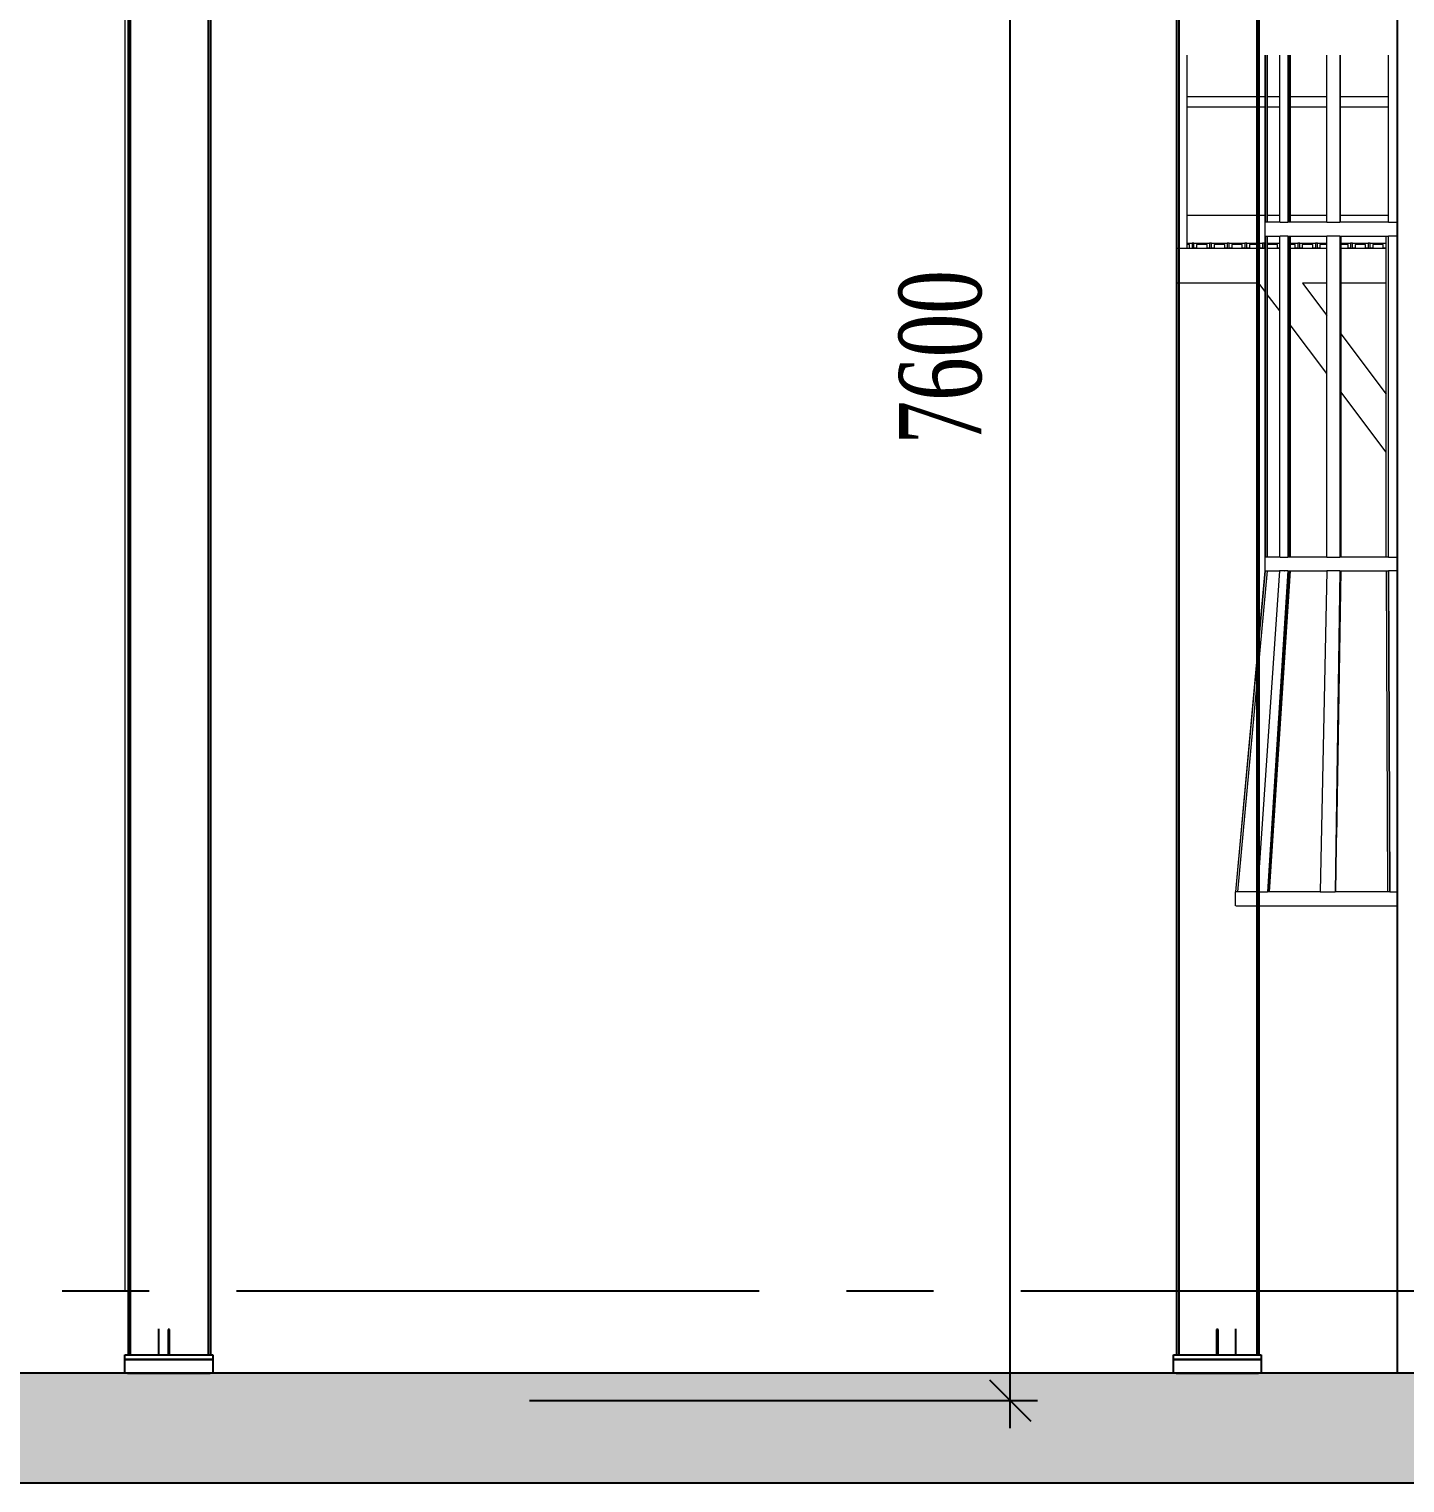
# Model space of a CAD drawing. Header units: inches. Extents: x 315041 to 662841, y -45540 to -35018.
# Drawn here: x 332694.7 to 332744.9, y -35948.4 to -35895.5 of the extents above; entities that cross this region are included whole.
import ezdxf

# ---------------------------------------------------------------- set-up
doc = ezdxf.new("R2010")
doc.units = ezdxf.units.IN
doc.header["$MEASUREMENT"] = 0
doc.linetypes.add('AZNB-BN-TL-A- X- POWDER SECTION 1 2 3$0$GEN7', pattern=[13.75, 10, -1.25, 1.25, -1.25])
doc.linetypes.add('CENTER2', pattern=[28.575, 19.05, -3.175, 3.175, -3.175])
for name, color, linetype in [('AZNB-BN-TL-A- X- POWDER SECTION 1 2 3$0$2', 2, 'Continuous'), ('AZNB-BN-TL-A- X- POWDER SECTION 1 2 3$0$3', 3, 'Continuous'), ('AZNB-BN-TL-A- X- POWDER SECTION 1 2 3$0$7', 4, 'AZNB-BN-TL-A- X- POWDER SECTION 1 2 3$0$GEN7'), ('AZNB-BN-TL-A- X- POWDER SECTION 1 2 3$0$8', 8, 'Continuous'), ('AZNB-BN-TL-A- X- POWDER SECTION 1 2 3$0$XANH', 5, 'Continuous')]:
    doc.layers.add(name, color=color, linetype=linetype)
doc.layers.add('AZNB-BN-TL-A- X- POWDER SECTION 1 2 3$0$manh', color=125, linetype='Continuous', lineweight=15)
doc.layers.add('AZNB-BN-TL-A- X- POWDER SECTION 1 2 3$0$Q-SPCQ', color=91, linetype='Continuous', lineweight=9)
doc.styles.add('ST1', font='times.ttf', dxfattribs={"width": 0.7})
doc.dimstyles.new('100', dxfattribs={"dimtxt": 3, "dimasz": 1.5, "dimexe": 1, "dimexo": 0, "dimgap": 1, "dimtad": 1, "dimdec": 0, "dimlfac": 100, "dimzin": 0, "dimdsep": 46, "dimtxsty": 'ST1', "dimblk": 'OBLIQUE', "dimcen": 1, "dimdle": 1, "dimclrd": 8, "dimclre": 8, "dimclrt": 3, "dimadec": 0, "dimazin": 0, "dimtfac": 1, "dimtdec": 0, "dimtix": 1, "dimtmove": 1, "dimatfit": 3, "dimfxl": 0, "dimtfill": 1, "dimtolj": 1, "dimtzin": 0, "dimlwd": -1, "dimlwe": -1, "dimarcsym": 1})

# ---------------------------------------------------------------- blocks, each defined once
blk = doc.blocks.new('_Oblique')
at = {"color": 0, "linetype": 'ByBlock', "lineweight": -2}
blk.add_line((-0.5, -0.5), (0.5, 0.5), dxfattribs=at)
blk = doc.blocks.new('*D289')
at = {"color": 8, "linetype": 'Continuous', "transparency": 16777216}
for p, q in [((332730.469, -35946.431), (332730.469, -35868.431)), ((332748.617, -35869.431), (332729.469, -35869.431)), ((332712.956, -35945.431), (332731.469, -35945.431))]:
    blk.add_line(p, q, dxfattribs=at)
at = {"layer": 'Defpoints', "color": 0, "transparency": 16777216}
for p in [(332730.469, -35869.431), (332748.617, -35869.431), (332712.956, -35945.431)]:
    blk.add_point(p, dxfattribs=at)
at = {"color": 8, "transparency": 16777216, "xscale": 1.5, "yscale": 1.5, "zscale": 1.5}
for p, rotation in [((332730.469, -35869.431), 90), ((332730.469, -35945.431), 270)]:
    blk.add_blockref('_Oblique', p, dxfattribs=dict(at, rotation=rotation))
at = {"color": 3, "transparency": 16777216, "insert": (332727.939, -35907.431), "char_height": 3, "attachment_point": 5, "rotation": 90, "style": 'ST1', "bg_fill": 3, "box_fill_scale": 1.25, "bg_fill_color": 256, "bg_fill_true_color": 13158600, "bg_fill_transparency": 0}
blk.add_mtext('\\A1;7600', dxfattribs=at)

msp = doc.modelspace()

# ---------------------------------------------------------------- linework, layer by layer
msp.add_line((332698.2178, -35943.9307), (332701.4195, -35943.9307))
at = {"layer": 'AZNB-BN-TL-A- X- POWDER SECTION 1 2 3$0$2'}
for p, q in [((332698.3351, -35812.3292), (332698.3351, -35943.7707)), ((332698.4151, -35812.3292), (332698.4151, -35943.7707)), ((332739.4567, -35812.3292), (332739.4567, -35943.7707)), ((332739.5367, -35812.3292), (332739.5367, -35943.7707)), ((332701.2551, -35813.8292), (332701.2551, -35943.7707)), ((332736.6167, -35813.8292), (332736.6167, -35943.7707)), ((332701.3351, -35872.3792), (332701.3351, -35943.7707)), ((332736.5367, -35872.3792), (332736.5367, -35943.7707)), ((332699.8486, -35942.8407), (332699.7886, -35942.8407)), ((332699.7886, -35942.8407), (332699.7886, -35943.7707)), ((332699.8486, -35943.7707), (332699.8486, -35942.8407)), ((332698.2178, -35943.9307), (332698.2178, -35943.7707)), ((332698.2178, -35943.7707), (332701.4195, -35943.7707)), ((332699.7886, -35943.7707), (332699.8486, -35943.7707)), ((332699.8486, -35943.7707), (332699.8486, -35943.7707)), ((332701.4195, -35943.7707), (332701.4195, -35943.9307)), ((332738.0503, -35943.7707), (332738.0503, -35943.7707)), ((332701.4195, -35943.9307), (332698.2178, -35943.9307)), ((332739.6211, -35943.9307), (332736.4195, -35943.9307))]:
    msp.add_line(p, q, dxfattribs=at)
at = {"layer": 'AZNB-BN-TL-A- X- POWDER SECTION 1 2 3$0$3', "linetype": 'Continuous'}
for p, q in [((332698.3186, -35944.4307), (332701.3186, -35944.4307)), ((332736.5203, -35944.4307), (332739.5203, -35944.4307))]:
    msp.add_line(p, q, dxfattribs=at)
at = {"layer": 'AZNB-BN-TL-A- X- POWDER SECTION 1 2 3$0$7'}
for p, q in [((332698.2178, -35943.9307), (332701.4195, -35943.9307)), ((332698.2178, -35944.4307), (332698.2178, -35943.9307)), ((332701.4195, -35943.9307), (332701.4195, -35944.4307)), ((332736.4195, -35944.4307), (332736.4195, -35943.9307)), ((332701.4195, -35944.4307), (332698.2178, -35944.4307))]:
    msp.add_line(p, q, dxfattribs=at)
at = {"layer": 'AZNB-BN-TL-A- X- POWDER SECTION 1 2 3$0$8', "linetype": 'Continuous'}
for p, q in [((332699.4486, -35943.7707), (332699.4486, -35942.8207)), ((332738.6986, -35943.7707), (332738.6986, -35942.8207))]:
    msp.add_line(p, q, dxfattribs=at)
at = {"layer": 'AZNB-BN-TL-A- X- POWDER SECTION 1 2 3$0$manh', "linetype": 'Continuous'}
msp.add_line((332698.2178, -35867.5678), (332698.2178, -35941.4307), dxfattribs=at)
at = {"layer": 'AZNB-BN-TL-A- X- POWDER SECTION 1 2 3$0$Q-SPCQ'}
for p, q in [((332736.5258, -35896.4307), (332736.5258, -35903.4637)), ((332736.9068, -35896.4307), (332736.9068, -35903.4637)), ((332739.7594, -35902.5157), (332739.7594, -35896.4307)), ((332739.7645, -35896.4307), (332739.7645, -35902.5157)), ((332739.8289, -35902.5157), (332739.8289, -35896.4307)), ((332739.8378, -35896.4307), (332739.8378, -35902.5157)), ((332740.29, -35902.5157), (332740.29, -35896.4307)), ((332740.5833, -35896.4307), (332740.5833, -35902.5157)), ((332740.6355, -35902.5157), (332740.6355, -35896.4307)), ((332740.6781, -35896.4307), (332740.6781, -35902.5157)), ((332742.0057, -35902.5157), (332742.0057, -35896.4307)), ((332742.486, -35896.4307), (332742.486, -35902.5157)), ((332742.5075, -35902.5157), (332742.5075, -35896.4307)), ((332744.2384, -35896.4307), (332744.2384, -35902.5157)), ((332744.2551, -35902.5157), (332744.2551, -35896.4307)), ((332736.9068, -35897.9392), (332739.7599, -35897.9392)), ((332739.8378, -35897.9392), (332740.29, -35897.9392)), ((332740.6781, -35897.9392), (332742.0057, -35897.9392)), ((332742.5075, -35897.9392), (332744.2384, -35897.9392)), ((332739.7621, -35898.3202), (332736.9068, -35898.3202)), ((332740.29, -35898.3202), (332739.8378, -35898.3202)), ((332742.0057, -35898.3202), (332740.6781, -35898.3202)), ((332744.2384, -35898.3202), (332742.5075, -35898.3202)), ((332736.9068, -35902.2572), (332739.76, -35902.2572)), ((332739.8378, -35902.2572), (332740.29, -35902.2572)), ((332740.6781, -35902.2572), (332742.0057, -35902.2572)), ((332742.5075, -35902.2572), (332744.2384, -35902.2572)), ((332739.7599, -35902.5157), (332739.7645, -35902.5157)), ((332739.7604, -35903.0237), (332739.7604, -35902.5157)), ((332740.2774, -35902.5157), (332739.7751, -35902.5157)), ((332740.29, -35902.5157), (332740.4537, -35902.5157)), ((332740.4568, -35902.5157), (332740.5833, -35902.5157)), ((332742.0046, -35902.5157), (332740.574, -35902.5157)), ((332742.0057, -35902.5157), (332742.486, -35902.5157)), ((332744.2581, -35902.5157), (332742.4835, -35902.5157)), ((332744.2551, -35902.5157), (332744.5309, -35902.5157)), ((332744.5586, -35902.5157), (332744.5411, -35902.5157)), ((332744.5585, -35902.5157), (332744.5706, -35902.5157)), ((332736.5258, -35904.7337), (332736.5258, -35903.4637)), ((332736.5258, -35903.4637), (332739.7599, -35903.4637)), ((332736.5258, -35903.4637), (332736.9068, -35903.4637)), ((332736.9068, -35903.2732), (332737.0973, -35903.2732)), ((332737.0021, -35903.3208), (332736.9068, -35903.3208)), ((332737.0021, -35903.4637), (332737.0021, -35903.3208)), ((332737.0973, -35903.2732), (332737.0973, -35903.4637)), ((332737.1679, -35903.2732), (332737.0973, -35903.2732)), ((332737.1679, -35903.4637), (332737.1679, -35903.2732)), ((332737.1679, -35903.2732), (332737.7394, -35903.2732)), ((332737.2631, -35903.4637), (332737.1679, -35903.4637)), ((332737.6441, -35903.3208), (332737.2631, -35903.3208)), ((332737.2631, -35903.3208), (332737.2631, -35903.4637)), ((332737.6441, -35903.4637), (332737.6441, -35903.3208)), ((332737.7394, -35903.4637), (332737.6441, -35903.4637)), ((332737.7394, -35903.2732), (332737.7394, -35903.4637)), ((332737.81, -35903.2732), (332737.7394, -35903.2732)), ((332737.81, -35903.4637), (332737.81, -35903.2732)), ((332737.81, -35903.2732), (332738.3815, -35903.2732)), ((332737.9052, -35903.4637), (332737.81, -35903.4637)), ((332738.2862, -35903.3208), (332737.9052, -35903.3208)), ((332737.9052, -35903.3208), (332737.9052, -35903.4637)), ((332738.2862, -35903.4637), (332738.2862, -35903.3208)), ((332738.3815, -35903.4637), (332738.2862, -35903.4637)), ((332738.3815, -35903.2732), (332738.3815, -35903.4637)), ((332738.452, -35903.2732), (332738.3815, -35903.2732)), ((332738.452, -35903.4637), (332738.452, -35903.2732)), ((332738.452, -35903.2732), (332739.0235, -35903.2732)), ((332738.5473, -35903.4637), (332738.452, -35903.4637)), ((332738.9283, -35903.3208), (332738.5473, -35903.3208)), ((332738.5473, -35903.3208), (332738.5473, -35903.4637)), ((332738.9283, -35903.4637), (332738.9283, -35903.3208)), ((332739.0235, -35903.4637), (332738.9283, -35903.4637)), ((332739.0235, -35903.2732), (332739.0235, -35903.4637)), ((332739.0941, -35903.2732), (332739.0235, -35903.2732)), ((332739.0941, -35903.4637), (332739.0941, -35903.2732)), ((332739.0941, -35903.2732), (332739.6656, -35903.2732)), ((332739.1893, -35903.4637), (332739.0941, -35903.4637)), ((332739.5703, -35903.3208), (332739.1893, -35903.3208)), ((332739.1893, -35903.3208), (332739.1893, -35903.4637)), ((332739.5703, -35903.4637), (332739.5703, -35903.3208)), ((332739.6656, -35903.4637), (332739.5703, -35903.4637)), ((332739.6656, -35903.2732), (332739.6656, -35903.4637)), ((332739.7361, -35903.2732), (332739.6656, -35903.2732)), ((332739.7361, -35903.4637), (332739.7361, -35903.2732)), ((332739.7361, -35903.2732), (332739.7599, -35903.2732)), ((332739.7599, -35903.4637), (332739.7361, -35903.4637)), ((332739.7594, -35914.7077), (332739.7594, -35903.0237)), ((332739.7645, -35903.0237), (332739.7599, -35903.0237)), ((332739.7645, -35903.0237), (332739.7645, -35914.7077)), ((332739.7751, -35903.0237), (332740.2774, -35903.0237)), ((332739.8289, -35914.7077), (332739.8289, -35903.0237)), ((332739.8373, -35903.4637), (332740.29, -35903.4637)), ((332740.2124, -35903.3208), (332739.8375, -35903.3208)), ((332739.8376, -35903.2732), (332740.29, -35903.2732)), ((332739.8378, -35903.0237), (332739.8378, -35914.7077)), ((332740.2124, -35903.4637), (332740.2124, -35903.3208)), ((332740.29, -35903.4637), (332740.2124, -35903.4637)), ((332740.4537, -35903.0237), (332740.29, -35903.0237)), ((332740.29, -35914.7077), (332740.29, -35903.0237)), ((332740.5833, -35903.0237), (332740.4568, -35903.0237)), ((332740.574, -35903.0237), (332742.0046, -35903.0237)), ((332740.5833, -35903.0237), (332740.5833, -35914.7077)), ((332740.6355, -35914.7077), (332740.6355, -35903.0237)), ((332740.6781, -35903.0237), (332740.6781, -35914.7077)), ((332740.6781, -35903.2732), (332740.9497, -35903.2732)), ((332740.8544, -35903.3208), (332740.6781, -35903.3208)), ((332740.6781, -35903.4637), (332742.0057, -35903.4637)), ((332740.8544, -35903.4637), (332740.8544, -35903.3208)), ((332740.9497, -35903.4637), (332740.8544, -35903.4637)), ((332740.9497, -35903.2732), (332740.9497, -35903.4637)), ((332741.0202, -35903.2732), (332740.9497, -35903.2732)), ((332741.0202, -35903.4637), (332741.0202, -35903.2732)), ((332741.0202, -35903.2732), (332741.5917, -35903.2732)), ((332741.1155, -35903.4637), (332741.0202, -35903.4637)), ((332741.4965, -35903.3208), (332741.1155, -35903.3208)), ((332741.1155, -35903.3208), (332741.1155, -35903.4637)), ((332741.4965, -35903.4637), (332741.4965, -35903.3208)), ((332741.5917, -35903.4637), (332741.4965, -35903.4637)), ((332741.5917, -35903.2732), (332741.5917, -35903.4637)), ((332741.6623, -35903.2732), (332741.5917, -35903.2732)), ((332741.6623, -35903.4637), (332741.6623, -35903.2732)), ((332741.6623, -35903.2732), (332742.0057, -35903.2732)), ((332741.7575, -35903.4637), (332741.6623, -35903.4637)), ((332742.0057, -35903.3208), (332741.7575, -35903.3208)), ((332741.7575, -35903.3208), (332741.7575, -35903.4637)), ((332742.486, -35903.0237), (332742.0057, -35903.0237)), ((332742.0057, -35914.7077), (332742.0057, -35903.0237)), ((332742.4835, -35903.0237), (332744.2581, -35903.0237)), ((332742.486, -35903.0237), (332742.486, -35914.7077)), ((332742.5075, -35914.7077), (332742.5075, -35903.0237)), ((332742.5148, -35903.0237), (332742.5148, -35914.7077)), ((332742.5148, -35903.2732), (332742.8758, -35903.2732)), ((332742.7806, -35903.3208), (332742.5148, -35903.3208)), ((332742.5148, -35903.4637), (332744.1712, -35903.4637)), ((332742.7806, -35903.4637), (332742.7806, -35903.3208)), ((332742.8758, -35903.4637), (332742.7806, -35903.4637)), ((332742.8758, -35903.2732), (332742.8758, -35903.4637)), ((332742.9464, -35903.2732), (332742.8758, -35903.2732)), ((332742.9464, -35903.4637), (332742.9464, -35903.2732)), ((332742.9464, -35903.2732), (332743.5179, -35903.2732)), ((332743.0416, -35903.4637), (332742.9464, -35903.4637)), ((332743.4226, -35903.3208), (332743.0416, -35903.3208)), ((332743.0416, -35903.3208), (332743.0416, -35903.4637)), ((332743.4226, -35903.4637), (332743.4226, -35903.3208)), ((332743.5179, -35903.4637), (332743.4226, -35903.4637)), ((332743.5179, -35903.2732), (332743.5179, -35903.4637)), ((332743.5885, -35903.2732), (332743.5179, -35903.2732)), ((332743.5885, -35903.4637), (332743.5885, -35903.2732)), ((332743.5885, -35903.2732), (332744.16, -35903.2732)), ((332743.6837, -35903.4637), (332743.5885, -35903.4637)), ((332744.0647, -35903.3208), (332743.6837, -35903.3208)), ((332743.6837, -35903.3208), (332743.6837, -35903.4637)), ((332744.0647, -35903.4637), (332744.0647, -35903.3208)), ((332744.16, -35903.4637), (332744.0647, -35903.4637)), ((332744.16, -35903.2732), (332744.16, -35903.4637)), ((332744.1712, -35914.7077), (332744.1712, -35903.0237)), ((332744.2384, -35903.0237), (332744.2384, -35914.7077)), ((332744.5309, -35903.0237), (332744.2551, -35903.0237)), ((332744.2551, -35914.7077), (332744.2551, -35903.0237)), ((332744.5411, -35903.0237), (332744.5586, -35903.0237)), ((332744.5706, -35903.0237), (332744.5585, -35903.0237)), ((332739.5305, -35904.7337), (332736.5258, -35904.7337)), ((332739.7599, -35905.0381), (332739.5305, -35904.7337)), ((332742.0057, -35904.7337), (332741.1207, -35904.7337)), ((332741.1207, -35904.7337), (332742.0057, -35905.9081)), ((332744.1712, -35904.7337), (332742.5148, -35904.7337)), ((332740.29, -35905.7415), (332739.8378, -35905.1415)), ((332742.0057, -35908.0183), (332740.6781, -35906.2566)), ((332742.5148, -35906.5837), (332744.1712, -35908.7819)), ((332744.1712, -35910.8921), (332742.5148, -35908.6939)), ((332739.7599, -35914.7077), (332739.7645, -35914.7077)), ((332739.7604, -35915.2157), (332739.7604, -35914.7077)), ((332740.2774, -35914.7077), (332739.7751, -35914.7077)), ((332740.29, -35914.7077), (332740.4537, -35914.7077)), ((332740.4568, -35914.7077), (332740.5833, -35914.7077)), ((332742.0046, -35914.7077), (332740.574, -35914.7077)), ((332742.0057, -35914.7077), (332742.486, -35914.7077)), ((332744.2581, -35914.7077), (332742.4835, -35914.7077)), ((332744.2551, -35914.7077), (332744.5309, -35914.7077)), ((332744.5586, -35914.7077), (332744.5411, -35914.7077)), ((332739.7594, -35915.2157), (332738.6812, -35926.8997)), ((332738.6873, -35926.8997), (332739.7645, -35915.2157)), ((332739.8295, -35915.2157), (332738.757, -35926.8997)), ((332739.8384, -35915.2157), (332738.757, -35926.8997)), ((332740.2888, -35915.2157), (332739.4849, -35926.8997)), ((332739.7645, -35915.2157), (332739.7599, -35915.2157)), ((332739.7751, -35915.2157), (332740.2762, -35915.2157)), ((332740.5848, -35915.2157), (332739.8516, -35926.8997)), ((332739.906, -35926.8997), (332740.6327, -35915.2157)), ((332740.6781, -35915.2157), (332739.9077, -35926.8997)), ((332740.4534, -35915.2157), (332740.2888, -35915.2157)), ((332740.4547, -35915.2157), (332740.4675, -35915.2157)), ((332740.5848, -35915.2157), (332740.4617, -35915.2157)), ((332740.5753, -35915.2157), (332742.0046, -35915.2157)), ((332742.0057, -35915.2157), (332741.7667, -35926.8997)), ((332742.4857, -35915.2157), (332742.0057, -35915.2157)), ((332742.4857, -35915.2157), (332742.3108, -35926.8997)), ((332742.3332, -35926.8997), (332742.5077, -35915.2157)), ((332742.5149, -35915.2157), (332742.3627, -35924.9241)), ((332742.486, -35915.2157), (332744.2566, -35915.2157)), ((332744.1713, -35915.2157), (332744.2192, -35926.8997)), ((332744.2384, -35915.2157), (332744.2869, -35926.8997)), ((332744.2581, -35915.2157), (332744.3079, -35926.8997)), ((332744.5313, -35915.2157), (332744.2581, -35915.2157)), ((332744.5411, -35915.2157), (332744.558, -35915.2157)), ((332738.6809, -35927.4077), (332738.6809, -35926.8997)), ((332738.6817, -35926.8997), (332738.6873, -35926.8997)), ((332739.4799, -35926.8997), (332738.6967, -35926.8997)), ((332739.4849, -35926.8997), (332739.8516, -35926.8997)), ((332741.7664, -35926.8997), (332739.8476, -35926.8997)), ((332741.7667, -35926.8997), (332742.3108, -35926.8997)), ((332744.3087, -35926.8997), (332742.3129, -35926.8997)), ((332744.3079, -35926.8997), (332744.5404, -35926.8997)), ((332738.6967, -35927.4077), (332744.5706, -35927.4077))]:
    msp.add_line(p, q, dxfattribs=at)
at = {"layer": 'AZNB-BN-TL-A- X- POWDER SECTION 1 2 3$0$XANH'}
msp.add_line((332744.5706, -35868.3063), (332744.5706, -35944.4307), dxfattribs=at)

# ---------------------------------------------------------------- next in the draw order: dimensions: what is measured, and where the dimension line sits
at = {"color": 8}
dim = msp.add_linear_dim(base=(332730.4695, -35869.4307), p1=(332712.9562, -35945.4307), p2=(332748.6165, -35869.4307), angle=90, dimstyle='100', dxfattribs=at)
dim.commit()
dim.dimension.update_dxf_attribs({"geometry": '*D289', "text_midpoint": (332727.9392, -35907.4307)})

# ---------------------------------------------------------------- next in the draw order: hatches: boundary and pattern name
h = msp.add_hatch()
h.set_pattern_fill('AR-CONC', color=8, scale=0.5, angle=135, style=0)
h.set_pattern_definition([(185, (8191.4164, 1639.9074), (-2.314035394, 2.757759996), [0.375, -4.125]), (130, (8191.4164, 1639.9074), (-2.16884075, -3.149960837), [0.3, -3.3]), (235.4514, (8191.2236, 1640.1372), (-4.48287641, -0.392197343), [0.31870095, -3.50571056]), (181.1842, (8190.7093, 1639.2003), (-3.188068826, 4.358465), [0.5625, -6.1875]), (231.6356, (8190.4436, 1639.5635), (-6.74855845, -0.139495075), [0.47805144, -5.258565]), (126.1842, (8190.7093, 1639.2003), (-6.74855834, -0.13950034), [0.45, -4.95]), (156, (8190.5325, 1639.7306), (-0.686912382, 3.53385786), [0.375, -4.125]), (101, (8190.5325, 1639.7306), (-3.424042177, -1.703542965), [0.3, -3.3]), (206.4514, (8190.4753, 1640.025), (-4.1109531, 1.830318085), [0.31870095, -3.50571056]), (172.5, (8191.4164, 1639.9074), (-1.219949088, -1.1339659265), [0, -3.26, 0, -3.35, 0, -3.3125]), (142.5, (8191.4164, 1639.9074), (-2.3245472495, -0.464364711), [0, -1.91, 0, -3.185, 0, -1.2625]), (102.5, (8192.2048, 1639.119), (-1.807603809, 1.9670908366), [0, -1.25, 0, -3.9, 0, -5.175]), (92.5, (8192.5584, 1638.7654), (-2.415799034, 1.707949916), [0, -1.625, 0, -2.59, 0, -3.675])])
h.paths.add_polyline_path([(333037.2155, -35941.4307), (332746.2178, -35941.4307), (332746.2178, -35944.4307), (332686.9901, -35944.4307), (332686.9901, -35948.4307), (332750.2178, -35948.4307), (332750.2178, -35945.4307), (333037.2155, -35945.4307), (333037.2155, -35948.4173), (333077.0178, -35948.4173), (333077.0178, -35944.4307), (333041.2178, -35944.4307), (333041.2178, -35941.4307)])

# ---------------------------------------------------------------- next in the draw order: linework, layer by layer
at = {"color": 8, "linetype": 'CENTER2'}
msp.add_line((332673.7054, -35941.4307), (333079.2328, -35941.4307), dxfattribs=at)
msp.add_line((332736.4195, -35943.9307), (332739.6211, -35943.9307))
at = {"color": 8}
msp.add_lwpolyline([(333037.2155, -35941.4307), (332746.2178, -35941.4307), (332746.2178, -35944.4307), (332686.9901, -35944.4307), (332686.9901, -35948.4307), (332750.2178, -35948.4307), (332750.2178, -35945.4307), (333037.2155, -35945.4307), (333037.2155, -35948.4173), (333077.0178, -35948.4173), (333077.0178, -35944.4307), (333041.2178, -35944.4307), (333041.2178, -35941.4307), (333037.2155, -35941.4307)], dxfattribs=at)
at = {"layer": 'AZNB-BN-TL-A- X- POWDER SECTION 1 2 3$0$2'}
for p, q in [((332738.0503, -35942.8407), (332737.9903, -35942.8407)), ((332737.9903, -35942.8407), (332737.9903, -35943.7707)), ((332738.0503, -35943.7707), (332738.0503, -35942.8407)), ((332736.4195, -35943.9307), (332736.4195, -35943.7707)), ((332736.4195, -35943.7707), (332739.6211, -35943.7707)), ((332737.9903, -35943.7707), (332738.0503, -35943.7707)), ((332739.6211, -35943.7707), (332739.6211, -35943.9307))]:
    msp.add_line(p, q, dxfattribs=at)
at = {"layer": 'AZNB-BN-TL-A- X- POWDER SECTION 1 2 3$0$7'}
for p, q in [((332736.4195, -35943.9307), (332739.6211, -35943.9307)), ((332739.6211, -35943.9307), (332739.6211, -35944.4307)), ((332739.6211, -35944.4307), (332736.4195, -35944.4307))]:
    msp.add_line(p, q, dxfattribs=at)

doc.saveas('drawing.dxf')
